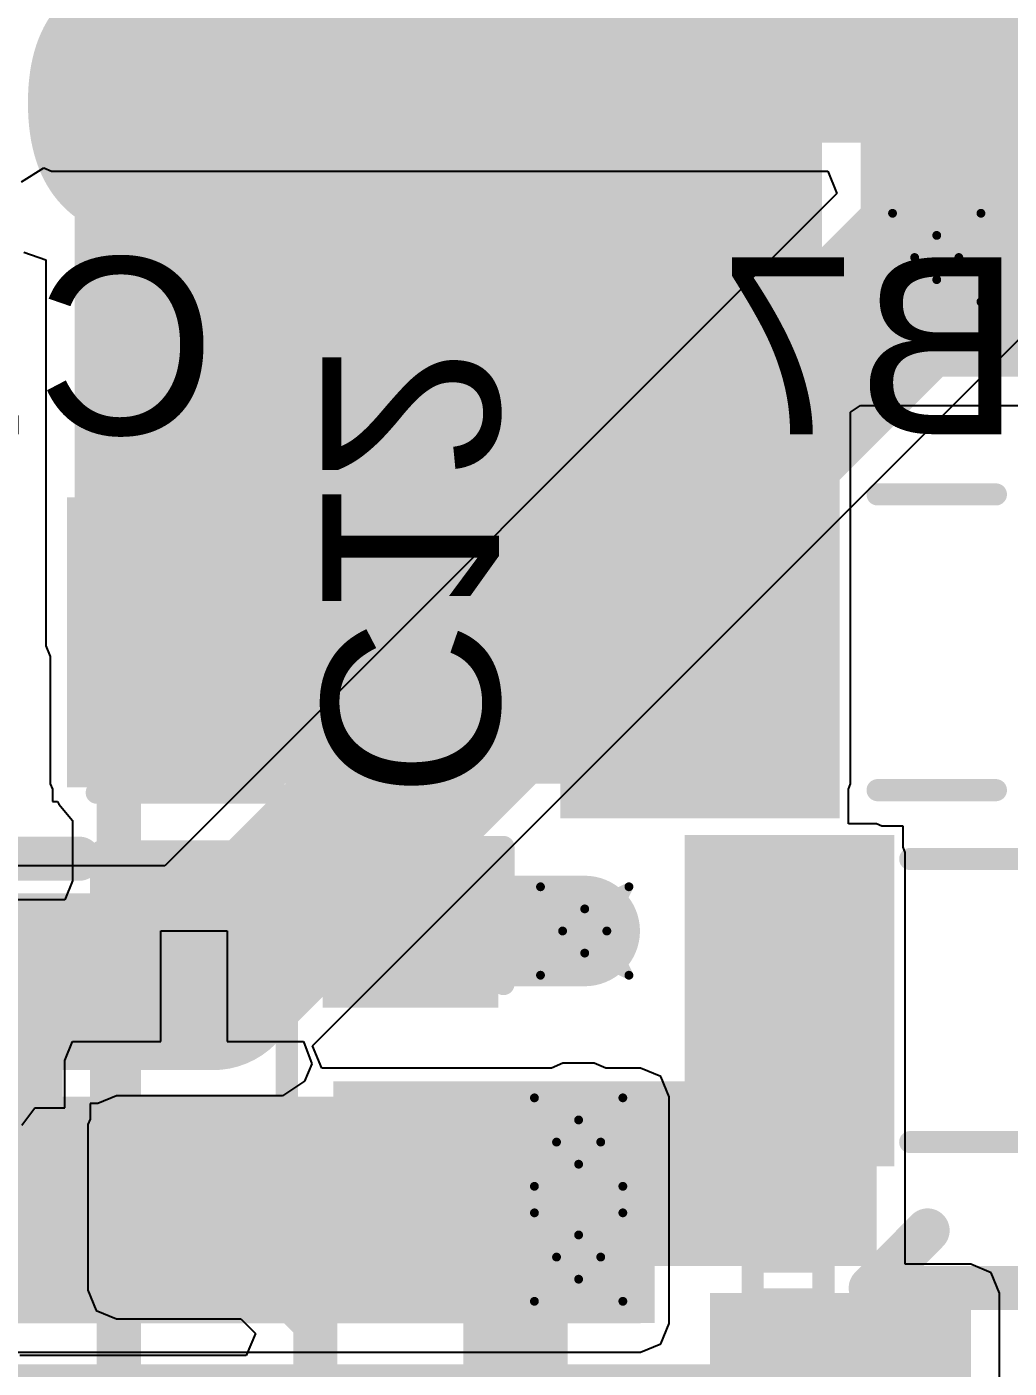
# Model space of a CAD drawing. Header units: inches. Extents: x -0.9 to 13.3, y -2.2 to 2.7.
# Drawn here: x 1.0725 to 1.2947, y -1.8302 to -1.5269 of the extents above; entities that cross this region are included whole.
import ezdxf

# ---------------------------------------------------------------- set-up
doc = ezdxf.new("R2010")
doc.units = ezdxf.units.IN
doc.header["$MEASUREMENT"] = 0
for name, color, linetype in [('Board Outline', 216, 'Continuous'), ('Bottom Layer', 5, 'Continuous'), ('Bottom Overlay', 54, 'Continuous'), ('Bottom Paste', 16, 'Continuous'), ('Bottom Solder', 6, 'Continuous'), ('Dimension', 6, 'Continuous'), ('Drill Drawing', 1, 'Continuous'), ('Multi-Layer', 9, 'Continuous'), ('Pad Holes', 156, 'Continuous'), ('Top Layer', 1, 'Continuous'), ('Top Overlay', 2, 'Continuous'), ('Top Solder', 216, 'Continuous'), ('Via Holes', 16, 'Continuous')]:
    doc.layers.add(name, color=color, linetype=linetype)
doc.styles.add('Arial', font='', dxfattribs={"height": 0.2})
doc.styles.add('Arial_Bold', font='', dxfattribs={"height": 0.2})
doc.styles.get('Arial').set_extended_font_data('Arial')
doc.styles.get('Arial_Bold').set_extended_font_data('Arial', bold=True)

# ---------------------------------------------------------------- blocks, each defined once
blk = doc.blocks.new('C___0805_B_27')
at = {"layer": 'Bottom Layer'}
for points in [[(-0.06, 0.03), (-0.02, 0.03), (-0.02, -0.03), (-0.06, -0.03)], [(0.02, 0.03), (0.06, 0.03), (0.06, -0.03), (0.02, -0.03)]]:
    blk.add_hatch(color=5, dxfattribs=at).paths.add_polyline_path(points)
at = {"layer": 'Bottom Paste'}
for points in [[(-0.06, 0.03), (-0.02, 0.03), (-0.02, -0.03), (-0.06, -0.03)], [(0.02, 0.03), (0.06, 0.03), (0.06, -0.03), (0.02, -0.03)]]:
    blk.add_hatch(color=16, dxfattribs=at).paths.add_polyline_path(points)
at = {"layer": 'Bottom Solder'}
for points in [[(-0.0627559, 0.0327559), (-0.0172441, 0.0327559), (-0.0172441, -0.0327559), (-0.0627559, -0.0327559)], [(0.0172441, 0.0327559), (0.0627559, 0.0327559), (0.0627559, -0.0327559), (0.0172441, -0.0327559)]]:
    blk.add_hatch(color=6, dxfattribs=at).paths.add_polyline_path(points)
at = {"layer": 'Bottom Overlay', "const_width": 0.005}
for points in [[(-0.064, 0.034), (-0.024, 0.034)], [(-0.064, -0.034), (-0.064, 0.034)], [(0.024, 0.034), (0.064, 0.034)], [(0.064, -0.034), (0.064, 0.034)], [(-0.064, -0.034), (-0.024, -0.034)], [(0.024, -0.034), (0.064, -0.034)]]:
    blk.add_lwpolyline(points, dxfattribs=at)
at = {"layer": 'Bottom Overlay', "const_width": 0.0025}
for points in [[(-0.06525, 0.034, 1), (-0.06275, 0.034, 1)], [(-0.06525, 0.034, 1), (-0.06275, 0.034, 1)], [(-0.02525, 0.034, 1), (-0.02275, 0.034, 1)], [(0.02275, 0.034, 1), (0.02525, 0.034, 1)], [(0.06275, 0.034, 1), (0.06525, 0.034, 1)], [(0.06275, 0.034, 1), (0.06525, 0.034, 1)], [(-0.06525, -0.034, 1), (-0.06275, -0.034, 1)], [(-0.06525, -0.034, 1), (-0.06275, -0.034, 1)], [(-0.02525, -0.034, 1), (-0.02275, -0.034, 1)], [(0.02275, -0.034, 1), (0.02525, -0.034, 1)], [(0.06275, -0.034, 1), (0.06525, -0.034, 1)], [(0.06275, -0.034, 1), (0.06525, -0.034, 1)]]:
    blk.add_lwpolyline(points, format="xyb", close=True, dxfattribs=at)
blk = doc.blocks.new('C___0603_B_28')
at = {"layer": 'Bottom Layer'}
for points in [[(-0.045, -0.0175), (-0.045, 0.0175), (-0.015, 0.0175), (-0.015, -0.0175)], [(0.015, -0.0175), (0.015, 0.0175), (0.045, 0.0175), (0.045, -0.0175)]]:
    blk.add_hatch(color=5, dxfattribs=at).paths.add_polyline_path(points)
at = {"layer": 'Bottom Paste'}
for points in [[(-0.045, -0.0175), (-0.045, 0.0175), (-0.015, 0.0175), (-0.015, -0.0175)], [(0.015, -0.0175), (0.015, 0.0175), (0.045, 0.0175), (0.045, -0.0175)]]:
    blk.add_hatch(color=16, dxfattribs=at).paths.add_polyline_path(points)
at = {"layer": 'Bottom Solder'}
for points in [[(-0.0473622, -0.0198622), (-0.0473622, 0.0198622), (-0.0126378, 0.0198622), (-0.0126378, -0.0198622)], [(0.0126378, -0.0198622), (0.0126378, 0.0198622), (0.0473622, 0.0198622), (0.0473622, -0.0198622)]]:
    blk.add_hatch(color=6, dxfattribs=at).paths.add_polyline_path(points)
at = {"layer": 'Bottom Overlay', "const_width": 0.005}
for points in [[(-0.0180001, 0.021), (-0.049, 0.0209999)], [(-0.049, 0.0209999), (-0.0489999, -0.021)], [(0.0489999, 0.021), (0.018, 0.0209999)], [(0.0489999, 0.021), (0.049, -0.0209999)], [(-0.018, -0.0209999), (-0.0489999, -0.021)], [(0.049, -0.0209999), (0.0180001, -0.021)]]:
    blk.add_lwpolyline(points, dxfattribs=at)
at = {"layer": 'Bottom Overlay', "const_width": 0.0025}
for points in [[(-0.05025, 0.0209999, 1), (-0.04775, 0.0209999, 1)], [(-0.05025, 0.0209999, 1), (-0.04775, 0.0209999, 1)], [(-0.0192501, 0.021, 1), (-0.0167501, 0.021, 1)], [(0.01675, 0.0209999, 1), (0.01925, 0.0209999, 1)], [(0.0477499, 0.021, 1), (0.0502499, 0.021, 1)], [(0.0477499, 0.021, 1), (0.0502499, 0.021, 1)], [(-0.0502499, -0.021, 1), (-0.0477499, -0.021, 1)], [(-0.0502499, -0.021, 1), (-0.0477499, -0.021, 1)], [(-0.01925, -0.0209999, 1), (-0.01675, -0.0209999, 1)], [(0.0167501, -0.021, 1), (0.0192501, -0.021, 1)], [(0.04775, -0.0209999, 1), (0.05025, -0.0209999, 1)], [(0.04775, -0.0209999, 1), (0.05025, -0.0209999, 1)]]:
    blk.add_lwpolyline(points, format="xyb", close=True, dxfattribs=at)
blk = doc.blocks.new('R___0603_B_62')
at = {"layer": 'Bottom Layer'}
for points in [[(-0.0449998, -0.0175), (-0.0449998, 0.0175), (-0.0149998, 0.0175), (-0.0149998, -0.0175)], [(0.0149998, -0.0175), (0.0149998, 0.0175), (0.0449998, 0.0175), (0.0449998, -0.0175)]]:
    blk.add_hatch(color=5, dxfattribs=at).paths.add_polyline_path(points)
at = {"layer": 'Bottom Paste'}
for points in [[(-0.0449998, -0.0175), (-0.0449998, 0.0175), (-0.0149998, 0.0175), (-0.0149998, -0.0175)], [(0.0149998, -0.0175), (0.0149998, 0.0175), (0.0449998, 0.0175), (0.0449998, -0.0175)]]:
    blk.add_hatch(color=16, dxfattribs=at).paths.add_polyline_path(points)
at = {"layer": 'Bottom Solder'}
for points in [[(-0.0489998, -0.0215), (-0.0489998, 0.0215), (-0.0109998, 0.0215), (-0.0109998, -0.0215)], [(0.0109998, -0.0215), (0.0109998, 0.0215), (0.0489998, 0.0215), (0.0489998, -0.0215)]]:
    blk.add_hatch(color=6, dxfattribs=at).paths.add_polyline_path(points)
at = {"layer": 'Bottom Overlay', "const_width": 0.005}
for points in [[(-0.0480001, -0.0209999), (-0.0479999, 0.021)], [(-0.0479999, 0.021), (0.0480001, 0.0209999)], [(0.0479999, -0.021), (0.0480001, 0.0209999)], [(-0.0480001, -0.0209999), (0.0479999, -0.021)]]:
    blk.add_lwpolyline(points, dxfattribs=at)
at = {"layer": 'Bottom Overlay', "const_width": 0.0025}
for points in [[(-0.0492499, 0.021, 1), (-0.0467499, 0.021, 1)], [(-0.0492499, 0.021, 1), (-0.0467499, 0.021, 1)], [(0.0467501, 0.0209999, 1), (0.0492501, 0.0209999, 1)], [(0.0467501, 0.0209999, 1), (0.0492501, 0.0209999, 1)], [(-0.0492501, -0.0209999, 1), (-0.0467501, -0.0209999, 1)], [(-0.0492501, -0.0209999, 1), (-0.0467501, -0.0209999, 1)], [(0.0467499, -0.021, 1), (0.0492499, -0.021, 1)], [(0.0467499, -0.021, 1), (0.0492499, -0.021, 1)]]:
    blk.add_lwpolyline(points, format="xyb", close=True, dxfattribs=at)
blk = doc.blocks.new('R___0603_B_73')
at = {"layer": 'Bottom Layer'}
for points in [[(-0.0449999, -0.0175001), (-0.0449999, 0.0174999), (-0.0149999, 0.0174999), (-0.0149999, -0.0175001)], [(0.0149999, -0.0174999), (0.0149999, 0.0175001), (0.0449999, 0.0175001), (0.0449999, -0.0174999)]]:
    blk.add_hatch(color=5, dxfattribs=at).paths.add_polyline_path(points)
at = {"layer": 'Bottom Paste'}
for points in [[(-0.0449999, -0.0175001), (-0.0449999, 0.0174999), (-0.0149999, 0.0174999), (-0.0149999, -0.0175001)], [(0.0149999, -0.0174999), (0.0149999, 0.0175001), (0.0449999, 0.0175001), (0.0449999, -0.0174999)]]:
    blk.add_hatch(color=16, dxfattribs=at).paths.add_polyline_path(points)
at = {"layer": 'Bottom Solder'}
for points in [[(-0.0489999, -0.0215001), (-0.0489999, 0.0214999), (-0.0109999, 0.0214999), (-0.0109999, -0.0215001)], [(0.0109999, -0.0214999), (0.0109999, 0.0215001), (0.0489999, 0.0215001), (0.0489999, -0.0214999)]]:
    blk.add_hatch(color=6, dxfattribs=at).paths.add_polyline_path(points)
at = {"layer": 'Bottom Overlay', "const_width": 0.005}
for points in [[(-0.0480001, -0.0209998), (-0.0479998, 0.0209999)], [(0.0480001, 0.0209998), (-0.0479998, 0.0209999)], [(0.0479998, -0.0209999), (0.0480001, 0.0209998)], [(0.0479998, -0.0209999), (-0.0480001, -0.0209998)]]:
    blk.add_lwpolyline(points, dxfattribs=at)
at = {"layer": 'Bottom Overlay', "const_width": 0.0025}
for points in [[(-0.0492498, 0.0209999, 1), (-0.0467498, 0.0209999, 1)], [(-0.0492498, 0.0209999, 1), (-0.0467498, 0.0209999, 1)], [(0.0467501, 0.0209998, 1), (0.0492501, 0.0209998, 1)], [(0.0467501, 0.0209998, 1), (0.0492501, 0.0209998, 1)], [(-0.0492501, -0.0209998, 1), (-0.0467501, -0.0209998, 1)], [(-0.0492501, -0.0209998, 1), (-0.0467501, -0.0209998, 1)], [(0.0467498, -0.0209999, 1), (0.0492498, -0.0209999, 1)], [(0.0467498, -0.0209999, 1), (0.0492498, -0.0209999, 1)]]:
    blk.add_lwpolyline(points, format="xyb", close=True, dxfattribs=at)
blk = doc.blocks.new('DSN0603_2_B_75')
at = {"layer": 'Bottom Layer'}
for points in [[(-0.0118109, 0.0047244), (-0.0039369, 0.0047244), (-0.0039369, -0.0047244), (-0.0118109, -0.0047244)], [(0.0039369, 0.0047244), (0.0118109, 0.0047244), (0.0118109, -0.0047244), (0.0039369, -0.0047244)]]:
    blk.add_hatch(color=5, dxfattribs=at).paths.add_polyline_path(points)
at = {"layer": 'Bottom Paste'}
for points in [[(-0.0118109, 0.0047244), (-0.0039369, 0.0047244), (-0.0039369, -0.0047244), (-0.0118109, -0.0047244)], [(0.0039369, 0.0047244), (0.0118109, 0.0047244), (0.0118109, -0.0047244), (0.0039369, -0.0047244)]]:
    blk.add_hatch(color=16, dxfattribs=at).paths.add_polyline_path(points)
at = {"layer": 'Bottom Solder'}
for points in [[(-0.0139763, 0.0068898), (-0.0017715, 0.0068898), (-0.0017715, -0.0068898), (-0.0139763, -0.0068898)], [(0.0017715, 0.0068898), (0.0139763, 0.0068898), (0.0139763, -0.0068898), (0.0017715, -0.0068898)]]:
    blk.add_hatch(color=6, dxfattribs=at).paths.add_polyline_path(points)
at = {"layer": 'Bottom Overlay', "const_width": 0.005}
for points in [[(0.0149999, 0.008), (-0.0149999, 0.008)], [(-0.0149999, -0.008), (-0.0149999, 0.008)], [(0.0149999, -0.008), (0.0149999, 0.008)], [(0.0149999, -0.008), (-0.0149999, -0.008)]]:
    blk.add_lwpolyline(points, dxfattribs=at)
at = {"layer": 'Bottom Overlay', "const_width": 0.0025}
for points in [[(-0.0162499, 0.008, 1), (-0.0137499, 0.008, 1)], [(-0.0162499, 0.008, 1), (-0.0137499, 0.008, 1)], [(0.0137499, 0.008, 1), (0.0162499, 0.008, 1)], [(0.0137499, 0.008, 1), (0.0162499, 0.008, 1)], [(-0.0162499, -0.008, 1), (-0.0137499, -0.008, 1)], [(-0.0162499, -0.008, 1), (-0.0137499, -0.008, 1)], [(0.0137499, -0.008, 1), (0.0162499, -0.008, 1)], [(0.0137499, -0.008, 1), (0.0162499, -0.008, 1)]]:
    blk.add_lwpolyline(points, format="xyb", close=True, dxfattribs=at)
blk = doc.blocks.new('TYPE_C_31_M_12__B_102')
at = {"layer": 'Bottom Layer'}
h = blk.add_hatch(color=5, dxfattribs=at)
edge = h.paths.add_edge_path()
edge.add_arc((-0.044291, 0.17125955), 0.0177165, 180, 360)
edge.add_line((-0.0265745, 0.17125955), (-0.0265745, 0.20275565))
edge.add_arc((-0.044291, 0.20275565), 0.0177165, 0, 180)
edge.add_line((-0.0620075, 0.20275565), (-0.0620075, 0.17125955))
h = blk.add_hatch(color=5, dxfattribs=at)
edge = h.paths.add_edge_path()
edge.add_arc((0.29626, 0.17125985), 0.0177165, 180, 360)
edge.add_line((0.3139765, 0.17125985), (0.3139765, 0.20275595))
edge.add_arc((0.29626, 0.20275595), 0.0177165, 0, 180)
edge.add_line((0.2785435, 0.20275595), (0.2785435, 0.17125985))
h = blk.add_hatch(color=5, dxfattribs=at)
edge = h.paths.add_edge_path()
edge.add_arc((-0.0442913, 0.0440945), 0.0177165, 0, 180)
edge.add_line((-0.0620078, 0.0440945), (-0.0620078, 0.0007873))
edge.add_arc((-0.0442913, 0.0007873), 0.0177165, 180, 360)
edge.add_line((-0.0265748, 0.0007873), (-0.0265748, 0.0440945))
h = blk.add_hatch(color=5, dxfattribs=at)
edge = h.paths.add_edge_path()
edge.add_arc((0.29626, 0.0007871), 0.0177165, 180, 360)
edge.add_line((0.3139765, 0.0007871), (0.3139765, 0.0440943))
edge.add_arc((0.29626, 0.0440943), 0.0177165, 0, 180)
edge.add_line((0.2785435, 0.0440943), (0.2785435, 0.0007871))
for points in [[(-0.011811, 0.02362205), (0.011811, 0.02362205), (0.011811, -0.02362205), (-0.011811, -0.02362205)], [(0.0196845, 0.02362245), (0.0433065, 0.02362245), (0.0433065, -0.02362165), (0.0196845, -0.02362165)], [(0.0511814, 0.02362195), (0.0629924, 0.02362195), (0.0629924, -0.02362215), (0.0511814, -0.02362215)], [(0.0708662, 0.02362235), (0.0826772, 0.02362235), (0.0826772, -0.02362175), (0.0708662, -0.02362175)], [(0.090551, 0.02362205), (0.102362, 0.02362205), (0.102362, -0.02362205), (0.090551, -0.02362205)], [(0.1102359, 0.02362195), (0.1220469, 0.02362195), (0.1220469, -0.02362215), (0.1102359, -0.02362215)], [(0.1417321, -0.02362205), (0.1299211, -0.02362205), (0.1299211, 0.02362205), (0.1417321, 0.02362205)], [(0.1614174, -0.02362215), (0.1496064, -0.02362215), (0.1496064, 0.02362195), (0.1614174, 0.02362195)], [(0.1811026, -0.02362195), (0.1692916, -0.02362195), (0.1692916, 0.02362215), (0.1811026, 0.02362215)], [(0.2007877, -0.02362195), (0.1889767, -0.02362195), (0.1889767, 0.02362215), (0.2007877, 0.02362215)], [(0.2322836, -0.02362235), (0.2086616, -0.02362235), (0.2086616, 0.02362175), (0.2322836, 0.02362175)], [(0.2401573, 0.02362215), (0.2637793, 0.02362215), (0.2637793, -0.02362195), (0.2401573, -0.02362195)]]:
    blk.add_hatch(color=5, dxfattribs=at).paths.add_polyline_path(points)
at = {"layer": 'Bottom Paste'}
for points in [[(-0.011811, 0.02362205), (0.011811, 0.02362205), (0.011811, -0.02362205), (-0.011811, -0.02362205)], [(0.0196845, 0.02362245), (0.0433065, 0.02362245), (0.0433065, -0.02362165), (0.0196845, -0.02362165)], [(0.0511814, 0.02362195), (0.0629924, 0.02362195), (0.0629924, -0.02362215), (0.0511814, -0.02362215)], [(0.0708662, 0.02362235), (0.0826772, 0.02362235), (0.0826772, -0.02362175), (0.0708662, -0.02362175)], [(0.090551, 0.02362205), (0.102362, 0.02362205), (0.102362, -0.02362205), (0.090551, -0.02362205)], [(0.1102359, 0.02362195), (0.1220469, 0.02362195), (0.1220469, -0.02362215), (0.1102359, -0.02362215)], [(0.1417321, -0.02362205), (0.1299211, -0.02362205), (0.1299211, 0.02362205), (0.1417321, 0.02362205)], [(0.1614174, -0.02362215), (0.1496064, -0.02362215), (0.1496064, 0.02362195), (0.1614174, 0.02362195)], [(0.1811026, -0.02362195), (0.1692916, -0.02362195), (0.1692916, 0.02362215), (0.1811026, 0.02362215)], [(0.2007877, -0.02362195), (0.1889767, -0.02362195), (0.1889767, 0.02362215), (0.2007877, 0.02362215)], [(0.2322836, -0.02362235), (0.2086616, -0.02362235), (0.2086616, 0.02362175), (0.2322836, 0.02362175)], [(0.2401573, 0.02362215), (0.2637793, 0.02362215), (0.2637793, -0.02362195), (0.2401573, -0.02362195)]]:
    blk.add_hatch(color=16, dxfattribs=at).paths.add_polyline_path(points)
at = {"layer": 'Bottom Solder'}
h = blk.add_hatch(color=6, dxfattribs=at)
edge = h.paths.add_edge_path()
edge.add_arc((-0.044291, 0.17125955), 0.0217165, 180, 360)
edge.add_line((-0.0225745, 0.17125955), (-0.0225745, 0.20275565))
edge.add_arc((-0.044291, 0.20275565), 0.0217165, 0, 180)
edge.add_line((-0.0660075, 0.20275565), (-0.0660075, 0.17125955))
h = blk.add_hatch(color=6, dxfattribs=at)
edge = h.paths.add_edge_path()
edge.add_arc((0.29626, 0.17125985), 0.0217165, 180, 360)
edge.add_line((0.3179765, 0.17125985), (0.3179765, 0.20275595))
edge.add_arc((0.29626, 0.20275595), 0.0217165, 0, 180)
edge.add_line((0.2745435000000001, 0.20275595), (0.2745435000000001, 0.17125985))
h = blk.add_hatch(color=6, dxfattribs=at)
edge = h.paths.add_edge_path()
edge.add_arc((-0.0442913, 0.0440945), 0.0217165, 0, 180)
edge.add_line((-0.0660078, 0.0440945), (-0.0660078, 0.0007873))
edge.add_arc((-0.0442913, 0.0007873), 0.0217165, 180, 360)
edge.add_line((-0.0225748, 0.0007873), (-0.0225748, 0.0440945))
h = blk.add_hatch(color=6, dxfattribs=at)
edge = h.paths.add_edge_path()
edge.add_arc((0.29626, 0.0007871), 0.0217165, 180, 360)
edge.add_line((0.3179765, 0.0007871), (0.3179765, 0.0440943))
edge.add_arc((0.29626, 0.0440943), 0.0217165, 0, 180)
edge.add_line((0.2745435000000001, 0.0440943), (0.2745435000000001, 0.0007871))
h = blk.add_hatch(color=6, dxfattribs=at)
edge = h.paths.add_edge_path()
edge.add_arc((0.0122047, 0.0421258), 0.004, 0, 360)
h = blk.add_hatch(color=6, dxfattribs=at)
edge = h.paths.add_edge_path()
edge.add_arc((0.2397634, 0.0421262), 0.004, 0, 360)
for points in [[(-0.015811, 0.02762205), (0.015811, 0.02762205), (0.015811, -0.02762205), (-0.015811, -0.02762205)], [(0.0156845, 0.02762245), (0.0473065, 0.02762245), (0.0473065, -0.02762165), (0.0156845, -0.02762165)], [(0.0471814, 0.02762195), (0.0669924, 0.02762195), (0.0669924, -0.02762215), (0.0471814, -0.02762215)], [(0.0668662, 0.02762235), (0.0866772, 0.02762235), (0.0866772, -0.02762175), (0.0668662, -0.02762175)], [(0.086551, 0.02762205), (0.106362, 0.02762205), (0.106362, -0.02762205), (0.086551, -0.02762205)], [(0.1062359, 0.02762195), (0.1260469, 0.02762195), (0.1260469, -0.02762215), (0.1062359, -0.02762215)], [(0.1457321, -0.02762205), (0.1259211, -0.02762205), (0.1259211, 0.02762205), (0.1457321, 0.02762205)], [(0.1654174, -0.02762215), (0.1456064, -0.02762215), (0.1456064, 0.02762195), (0.1654174, 0.02762195)], [(0.1851026, -0.02762195), (0.1652916, -0.02762195), (0.1652916, 0.02762215), (0.1851026, 0.02762215)], [(0.2047877, -0.02762195), (0.1849767, -0.02762195), (0.1849767, 0.02762215), (0.2047877, 0.02762215)], [(0.2362836, -0.02762235), (0.2046616, -0.02762235), (0.2046616, 0.02762175), (0.2362836, 0.02762175)], [(0.2361573, 0.02762215), (0.2677793, 0.02762215), (0.2677793, -0.02762195), (0.2361573, -0.02762195)]]:
    blk.add_hatch(color=6, dxfattribs=at).paths.add_polyline_path(points)
at = {"layer": 'Multi-Layer'}
h = blk.add_hatch(color=9, dxfattribs=at)
edge = h.paths.add_edge_path()
edge.add_arc((-0.044291, 0.17125955), 0.0177165, 180, 360)
edge.add_line((-0.0265745, 0.17125955), (-0.0265745, 0.20275565))
edge.add_arc((-0.044291, 0.20275565), 0.0177165, 0, 180)
edge.add_line((-0.0620075, 0.20275565), (-0.0620075, 0.17125955))
h = blk.add_hatch(color=9, dxfattribs=at)
edge = h.paths.add_edge_path()
edge.add_arc((0.29626, 0.17125985), 0.0177165, 180, 360)
edge.add_line((0.3139765, 0.17125985), (0.3139765, 0.20275595))
edge.add_arc((0.29626, 0.20275595), 0.0177165, 0, 180)
edge.add_line((0.2785435, 0.20275595), (0.2785435, 0.17125985))
h = blk.add_hatch(color=9, dxfattribs=at)
edge = h.paths.add_edge_path()
edge.add_arc((-0.0442913, 0.0440945), 0.0177165, 0, 180)
edge.add_line((-0.0620078, 0.0440945), (-0.0620078, 0.0007873))
edge.add_arc((-0.0442913, 0.0007873), 0.0177165, 180, 360)
edge.add_line((-0.0265748, 0.0007873), (-0.0265748, 0.0440945))
h = blk.add_hatch(color=9, dxfattribs=at)
edge = h.paths.add_edge_path()
edge.add_arc((0.29626, 0.0007871), 0.0177165, 180, 360)
edge.add_line((0.3139765, 0.0007871), (0.3139765, 0.0440943))
edge.add_arc((0.29626, 0.0440943), 0.0177165, 0, 180)
edge.add_line((0.2785435, 0.0440943), (0.2785435, 0.0007871))
at = {"layer": 'Pad Holes'}
h = blk.add_hatch(color=7, dxfattribs=at)
edge = h.paths.add_edge_path()
edge.add_arc((-0.044291, 0.20275565), 0.011811, 0, 180)
edge.add_line((-0.056102, 0.20275565), (-0.056102, 0.17125955))
edge.add_arc((-0.044291, 0.17125955), 0.011811, 180, 360)
edge.add_line((-0.03248, 0.17125955), (-0.03248, 0.20275565))
h = blk.add_hatch(color=7, dxfattribs=at)
edge = h.paths.add_edge_path()
edge.add_arc((0.29626, 0.20275595), 0.011811, 0, 180)
edge.add_line((0.284449, 0.20275595), (0.284449, 0.17125985))
edge.add_arc((0.29626, 0.17125985), 0.011811, 180, 360)
edge.add_line((0.308071, 0.17125985), (0.308071, 0.20275595))
h = blk.add_hatch(color=7, dxfattribs=at)
edge = h.paths.add_edge_path()
edge.add_arc((-0.0442913, 0.04409445), 0.011811, 0, 180)
edge.add_line((-0.0561023, 0.04409445), (-0.0561023, 0.00078735))
edge.add_arc((-0.0442913, 0.00078735), 0.011811, 180, 360)
edge.add_line((-0.0324803, 0.00078735), (-0.0324803, 0.04409445))
h = blk.add_hatch(color=7, dxfattribs=at)
edge = h.paths.add_edge_path()
edge.add_arc((0.29626, 0.04409425), 0.011811, 0, 180)
edge.add_line((0.284449, 0.04409425), (0.284449, 0.00078715))
edge.add_arc((0.29626, 0.00078715), 0.011811, 180, 360)
edge.add_line((0.308071, 0.00078715), (0.308071, 0.04409425))
h = blk.add_hatch(color=7, dxfattribs=at)
edge = h.paths.add_edge_path()
edge.add_arc((0.0122047, 0.0421258), 0.0122047, 0, 360)
h = blk.add_hatch(color=7, dxfattribs=at)
edge = h.paths.add_edge_path()
edge.add_arc((0.2397634, 0.0421262), 0.0122047, 0, 360)
at = {"layer": 'Top Layer'}
h = blk.add_hatch(color=1, dxfattribs=at)
edge = h.paths.add_edge_path()
edge.add_arc((-0.044291, 0.17125955), 0.0177165, 180, 360)
edge.add_line((-0.0265745, 0.17125955), (-0.0265745, 0.20275565))
edge.add_arc((-0.044291, 0.20275565), 0.0177165, 0, 180)
edge.add_line((-0.0620075, 0.20275565), (-0.0620075, 0.17125955))
h = blk.add_hatch(color=1, dxfattribs=at)
edge = h.paths.add_edge_path()
edge.add_arc((0.29626, 0.17125985), 0.0177165, 180, 360)
edge.add_line((0.3139765, 0.17125985), (0.3139765, 0.20275595))
edge.add_arc((0.29626, 0.20275595), 0.0177165, 0, 180)
edge.add_line((0.2785435, 0.20275595), (0.2785435, 0.17125985))
h = blk.add_hatch(color=1, dxfattribs=at)
edge = h.paths.add_edge_path()
edge.add_arc((-0.0442913, 0.0440945), 0.0177165, 0, 180)
edge.add_line((-0.0620078, 0.0440945), (-0.0620078, 0.0007873))
edge.add_arc((-0.0442913, 0.0007873), 0.0177165, 180, 360)
edge.add_line((-0.0265748, 0.0007873), (-0.0265748, 0.0440945))
h = blk.add_hatch(color=1, dxfattribs=at)
edge = h.paths.add_edge_path()
edge.add_arc((0.29626, 0.0007871), 0.0177165, 180, 360)
edge.add_line((0.3139765, 0.0007871), (0.3139765, 0.0440943))
edge.add_arc((0.29626, 0.0440943), 0.0177165, 0, 180)
edge.add_line((0.2785435, 0.0440943), (0.2785435, 0.0007871))
at = {"layer": 'Top Solder'}
h = blk.add_hatch(color=216, dxfattribs=at)
edge = h.paths.add_edge_path()
edge.add_arc((-0.044291, 0.17125955), 0.0217165, 180, 360)
edge.add_line((-0.0225745, 0.17125955), (-0.0225745, 0.20275565))
edge.add_arc((-0.044291, 0.20275565), 0.0217165, 0, 180)
edge.add_line((-0.0660075, 0.20275565), (-0.0660075, 0.17125955))
h = blk.add_hatch(color=216, dxfattribs=at)
edge = h.paths.add_edge_path()
edge.add_arc((0.29626, 0.17125985), 0.0217165, 180, 360)
edge.add_line((0.3179765, 0.17125985), (0.3179765, 0.20275595))
edge.add_arc((0.29626, 0.20275595), 0.0217165, 0, 180)
edge.add_line((0.2745435000000001, 0.20275595), (0.2745435000000001, 0.17125985))
h = blk.add_hatch(color=216, dxfattribs=at)
edge = h.paths.add_edge_path()
edge.add_arc((-0.0442913, 0.0440945), 0.0217165, 0, 180)
edge.add_line((-0.0660078, 0.0440945), (-0.0660078, 0.0007873))
edge.add_arc((-0.0442913, 0.0007873), 0.0217165, 180, 360)
edge.add_line((-0.0225748, 0.0007873), (-0.0225748, 0.0440945))
h = blk.add_hatch(color=216, dxfattribs=at)
edge = h.paths.add_edge_path()
edge.add_arc((0.29626, 0.0007871), 0.0217165, 180, 360)
edge.add_line((0.3179765, 0.0007871), (0.3179765, 0.0440943))
edge.add_arc((0.29626, 0.0440943), 0.0217165, 0, 180)
edge.add_line((0.2745435000000001, 0.0440943), (0.2745435000000001, 0.0007871))
h = blk.add_hatch(color=216, dxfattribs=at)
edge = h.paths.add_edge_path()
edge.add_arc((0.0122047, 0.0421258), 0.004, 0, 360)
h = blk.add_hatch(color=216, dxfattribs=at)
edge = h.paths.add_edge_path()
edge.add_arc((0.2397634, 0.0421262), 0.004, 0, 360)
at = {"layer": 'Bottom Overlay'}
for points, const_width in [([(0.3029684, 0.2340156), (-0.0510002, 0.2340157)], 0.005), ([(0.1210005, 0.2190002), (0.1089997, 0.2069997)], 0.01), ([(0.133, 0.2070001), (0.1210005, 0.2190002)], 0.01), ([(0.133, 0.2070001), (0.1089997, 0.2069997)], 0.01), ([(0.121, 0.1970005), (0.1209997, 0.2070002)], 0.01), ([(-0.0489999, 0.1400002), (-0.049, 0.0760001)], 0.005), ([(0.3009687, 0.0759995), (0.3009681, 0.1399999)], 0.005)]:
    blk.add_lwpolyline(points, dxfattribs=dict(at, const_width=const_width))
for points, const_width in [([(-0.0522502, 0.2340157, 1), (-0.0497502, 0.2340157, 1)], 0.0025), ([(0.3017184, 0.2340156, 1), (0.3042184, 0.2340156, 1)], 0.0025), ([(0.1185005, 0.2190002, 1), (0.1235005, 0.2190002, 1)], 0.005), ([(0.1185005, 0.2190002, 1), (0.1235005, 0.2190002, 1)], 0.005), ([(0.1064997, 0.2069997, 1), (0.1114997, 0.2069997, 1)], 0.005), ([(0.1064997, 0.2069997, 1), (0.1114997, 0.2069997, 1)], 0.005), ([(0.1184997, 0.2070002, 1), (0.1234997, 0.2070002, 1)], 0.005), ([(0.1305, 0.2070001, 1), (0.1355, 0.2070001, 1)], 0.005), ([(0.1305, 0.2070001, 1), (0.1355, 0.2070001, 1)], 0.005), ([(0.1185, 0.1970005, 1), (0.1235, 0.1970005, 1)], 0.005), ([(-0.0502499, 0.1400002, 1), (-0.0477499, 0.1400002, 1)], 0.0025), ([(0.2997181, 0.1399999, 1), (0.3022181, 0.1399999, 1)], 0.0025), ([(-0.05025, 0.0760001, 1), (-0.04775, 0.0760001, 1)], 0.0025), ([(0.2997187, 0.0759995, 1), (0.3022187, 0.0759995, 1)], 0.0025)]:
    blk.add_lwpolyline(points, format="xyb", close=True, dxfattribs=dict(at, const_width=const_width))
at = {"layer": 'Bottom Overlay', "style": 'Arial', "text_generation_flag": 2}
blk.add_text('Board Edge', height=0.028, rotation=180, dxfattribs=at).set_placement((-0.009, 0.1826695))
blk = doc.blocks.new('IND_1206_B_104')
at = {"layer": 'Bottom Layer'}
for points in [[(-0.08110235, 0.03582685), (-0.02598425, 0.03582685), (-0.02598425, -0.03582665), (-0.08110235, -0.03582665)], [(0.02598425, 0.03582665), (0.08110235, 0.03582665), (0.08110235, -0.03582685), (0.02598425, -0.03582685)]]:
    blk.add_hatch(color=5, dxfattribs=at).paths.add_polyline_path(points)
at = {"layer": 'Bottom Paste'}
for points in [[(-0.08110235, 0.03582685), (-0.02598425, 0.03582685), (-0.02598425, -0.03582665), (-0.08110235, -0.03582665)], [(0.02598425, 0.03582665), (0.08110235, 0.03582665), (0.08110235, -0.03582685), (0.02598425, -0.03582685)]]:
    blk.add_hatch(color=16, dxfattribs=at).paths.add_polyline_path(points)
at = {"layer": 'Bottom Solder'}
for points in [[(-0.08510235, 0.03982685), (-0.02198425, 0.03982685), (-0.02198425, -0.03982665), (-0.08510235, -0.03982665)], [(0.02198425, 0.03982665), (0.08510235, 0.03982665), (0.08510235, -0.03982685), (0.02198425, -0.03982685)]]:
    blk.add_hatch(color=6, dxfattribs=at).paths.add_polyline_path(points)
at = {"layer": 'Bottom Overlay', "const_width": 0.005}
for points in [[(0.0133857, 0.033433), (-0.0133857, 0.0334331)], [(0.0133857, -0.0334331), (-0.0133857, -0.033433)]]:
    blk.add_lwpolyline(points, dxfattribs=at)
at = {"layer": 'Bottom Overlay', "const_width": 0.0025}
for points in [[(-0.0146357, 0.0334331, 1), (-0.0121357, 0.0334331, 1)], [(0.0121357, 0.033433, 1), (0.0146357, 0.033433, 1)], [(-0.0146357, -0.033433, 1), (-0.0121357, -0.033433, 1)], [(0.0121357, -0.0334331, 1), (0.0146357, -0.0334331, 1)]]:
    blk.add_lwpolyline(points, format="xyb", close=True, dxfattribs=at)
blk = doc.blocks.new('F____0805_B_105')
at = {"layer": 'Bottom Layer'}
for points in [[(-0.02362195, -0.03346455), (-0.06299205, -0.03346455), (-0.06299205, 0.03346455), (-0.02362195, 0.03346455)], [(0.06299235, -0.03346445), (0.02362225, -0.03346445), (0.02362225, 0.03346465), (0.06299235, 0.03346465)]]:
    blk.add_hatch(color=5, dxfattribs=at).paths.add_polyline_path(points)
at = {"layer": 'Bottom Paste'}
for points in [[(-0.02362195, -0.03346455), (-0.06299205, -0.03346455), (-0.06299205, 0.03346455), (-0.02362195, 0.03346455)], [(0.06299235, -0.03346445), (0.02362225, -0.03346445), (0.02362225, 0.03346465), (0.06299235, 0.03346465)]]:
    blk.add_hatch(color=16, dxfattribs=at).paths.add_polyline_path(points)
at = {"layer": 'Bottom Solder'}
for points in [[(-0.01962195, -0.03746455), (-0.06699205, -0.03746455), (-0.06699205, 0.03746455), (-0.01962195, 0.03746455)], [(0.06699235, -0.03746445), (0.01962225, -0.03746445), (0.01962225, 0.03746465), (0.06699235, 0.03746465)]]:
    blk.add_hatch(color=6, dxfattribs=at).paths.add_polyline_path(points)
at = {"layer": 'Bottom Overlay', "const_width": 0.005}
for points in [[(-0.016, 0.032), (0.016, 0.032)], [(-0.016, -0.032), (0.016, -0.032)]]:
    blk.add_lwpolyline(points, dxfattribs=at)
at = {"layer": 'Bottom Overlay', "const_width": 0.0025}
for points in [[(-0.01725, 0.032, 1), (-0.01475, 0.032, 1)], [(0.01475, 0.032, 1), (0.01725, 0.032, 1)], [(-0.01725, -0.032, 1), (-0.01475, -0.032, 1)], [(0.01475, -0.032, 1), (0.01725, -0.032, 1)]]:
    blk.add_lwpolyline(points, format="xyb", close=True, dxfattribs=at)
at = {"layer": 'Bottom Overlay', "style": 'Arial', "text_generation_flag": 2}
blk.add_text('F1', height=0.04, dxfattribs=at).set_placement((0.1277216, -0.0249468))

msp = doc.modelspace()

# ---------------------------------------------------------------- hatches: boundary and pattern name
at = {"layer": 'Bottom Layer'}
for points in [[(1.0842784, -1.6980467), (1.2522942, -1.6980467), (1.2522942, -1.4024417), (1.0842784, -1.4024417)], [(1.2610512, -1.5530467), (1.724394, -1.5530467), (1.724394, -1.5107875), (1.2610512, -1.5107875)], [(1.2610512, -1.606), (1.39, -1.606), (1.39, -1.5107876), (1.2610512, -1.5107876)], [(1.0832784, -1.6668734), (1.2522942, -1.6668734), (1.2522942, -1.5170468), (1.0832784, -1.5170468)], [(1.0927783, -1.7440468), (1.1767783, -1.7440468), (1.1767783, -1.7130468), (1.0927783, -1.7130468)], [(1.2252863, -1.8057711), (1.2646565, -1.8057711), (1.2646565, -1.7135821), (1.2252863, -1.7135821)], [(1.1417784, -1.8070467), (1.2522996, -1.8070467), (1.2522996, -1.7653005), (1.1417784, -1.7653005)], [(1.1417784, -1.8070467), (1.2646564, -1.8070467), (1.2646564, -1.7740467), (1.1417784, -1.7740467)], [(1.1554884, -1.8199795), (1.214483, -1.8199795), (1.214483, -1.7724303), (1.1554884, -1.7724303)], [(1.0927785, -1.812513), (1.1302449, -1.812513), (1.1302449, -1.7750466), (1.0927785, -1.7750466)], [(1.1711766, -1.8805434), (1.1947986, -1.8805434), (1.1947986, -1.7750468), (1.1711766, -1.7750468)], [(1.2270174, -1.9187319), (1.286012, -1.9187319), (1.286012, -1.8131769), (1.2270174, -1.8131769)]]:
    msp.add_hatch(color=5, dxfattribs=at).paths.add_polyline_path(points)
h = msp.add_hatch(color=5, dxfattribs=at)
edge = h.paths.add_edge_path()
edge.add_arc((1.2782784, -1.5790467), 0.011811, 0, 360)
h = msp.add_hatch(color=5, dxfattribs=at)
edge = h.paths.add_edge_path()
edge.add_arc((1.1986573, -1.7313209), 0.011811, 0, 360)
h = msp.add_hatch(color=5, dxfattribs=at)
edge = h.paths.add_edge_path()
edge.add_arc((1.1972784, -1.7790467), 0.011811, 0, 360)
h = msp.add_hatch(color=5, dxfattribs=at)
edge = h.paths.add_edge_path()
edge.add_arc((1.1972784, -1.8050467), 0.011811, 0, 360)
at = {"layer": 'Top Layer'}
for points in [[(1.0780804, -1.5530467), (1.1212198, -1.5530467), (1.1212198, -1.1860465), (1.0780804, -1.1860465)], [(1.0780804, -1.5530467), (1.6442784, -1.5530467), (1.6442784, -1.4990467), (1.0780804, -1.4990467)], [(0.9182784, -1.8200467), (1.2112784, -1.8200467), (1.2112784, -1.7688005), (0.9182784, -1.7688005)]]:
    msp.add_hatch(color=1, dxfattribs=at).paths.add_polyline_path(points)
h = msp.add_hatch(color=1, dxfattribs=at)
edge = h.paths.add_edge_path()
edge.add_arc((1.2782784, -1.5790467), 0.011811, 0, 360)
h = msp.add_hatch(color=1, dxfattribs=at)
edge = h.paths.add_edge_path()
edge.add_arc((1.1986573, -1.7313209), 0.011811, 0, 360)
h = msp.add_hatch(color=1, dxfattribs=at)
edge = h.paths.add_edge_path()
edge.add_arc((1.1972784, -1.7790467), 0.011811, 0, 360)
h = msp.add_hatch(color=1, dxfattribs=at)
edge = h.paths.add_edge_path()
edge.add_arc((1.1972784, -1.8050467), 0.011811, 0, 360)
at = {"layer": 'Via Holes'}
h = msp.add_hatch(color=7, dxfattribs=at)
edge = h.paths.add_edge_path()
edge.add_arc((1.2782784, -1.5790467), 0.0059055, 0, 360)
h = msp.add_hatch(color=7, dxfattribs=at)
edge = h.paths.add_edge_path()
edge.add_arc((1.1986573, -1.7313209), 0.0059055, 0, 360)
h = msp.add_hatch(color=7, dxfattribs=at)
edge = h.paths.add_edge_path()
edge.add_arc((1.1972784, -1.7790467), 0.0059055, 0, 360)
h = msp.add_hatch(color=7, dxfattribs=at)
edge = h.paths.add_edge_path()
edge.add_arc((1.1972784, -1.8050467), 0.0059055, 0, 360)

# ---------------------------------------------------------------- linework, layer by layer
at = {"layer": 'Board Outline', "const_width": 0.01}
msp.add_lwpolyline([(1.9986701, 0.2156704, -1.122171366645898), (-0.011594, -1.5132862)], format="xyb", dxfattribs=at)
at = {"layer": 'Bottom Layer'}
for p, q in [((1.071784, -1.5778713), (1.076784, -1.5795686)), ((1.076784, -1.5795686), (1.076784, -1.6668734)), ((1.2587886, -1.6140063), (1.2610513, -1.6124944)), ((1.2610513, -1.6124944), (1.39, -1.6124944)), ((1.2587886, -1.6980467), (1.2587886, -1.6140063)), ((1.076784, -1.6668734), (1.077784, -1.6692876)), ((1.077784, -1.6692876), (1.077784, -1.6980467)), ((1.077784, -1.6980467), (1.0782784, -1.6992403)), ((1.2582941, -1.6992405), (1.2587886, -1.6980467)), ((1.0782784, -1.6992403), (1.0782784, -1.7020467)), ((1.2582941, -1.7070877), (1.2582941, -1.6992405)), ((1.0782784, -1.7020467), (1.0794409, -1.7020467)), ((1.0794409, -1.7020467), (1.0796862, -1.7026389)), ((1.0796862, -1.7026389), (1.0827782, -1.7063209)), ((1.0827782, -1.7063209), (1.0827783, -1.7089198)), ((1.2646565, -1.7070877), (1.2582941, -1.7070877)), ((1.2658503, -1.7075822), (1.2646565, -1.7070877)), ((1.0827783, -1.7089198), (1.0827783, -1.7199946)), ((1.2706564, -1.7075822), (1.2658503, -1.7075822)), ((1.2706564, -1.7123883), (1.2706564, -1.7075822)), ((1.2711509, -1.7135821), (1.2706564, -1.7123883)), ((1.2711509, -1.7740467), (1.2711509, -1.7135821)), ((1.0827783, -1.7199946), (1.0811021, -1.7243003)), ((1.0777782, -1.7243004), (1.0391022, -1.7243004)), ((1.0811021, -1.7243003), (1.0777782, -1.7243004)), ((1.1027783, -1.7563209), (1.1027783, -1.7313209)), ((1.1027783, -1.7313209), (1.1177783, -1.7313209)), ((1.1177783, -1.7313209), (1.1177783, -1.7563209)), ((1.0811022, -1.7606267), (1.0827784, -1.756321)), ((1.0827784, -1.756321), (1.0861023, -1.7563209)), ((1.0861023, -1.7563209), (1.1027783, -1.7563209)), ((1.1177783, -1.7563209), (1.1350406, -1.7563209)), ((1.1350406, -1.7563209), (1.1369324, -1.7613209)), ((1.0811022, -1.7713004), (1.0811022, -1.7606267)), ((1.1369324, -1.7613209), (1.135284, -1.7653003)), ((1.135284, -1.7653003), (1.1302839, -1.7685683)), ((1.0885091, -1.7703207), (1.0867785, -1.7703207)), ((1.0867785, -1.7703207), (1.0867785, -1.773853)), ((1.0927785, -1.7685522), (1.0885091, -1.7703207)), ((1.130245, -1.7685522), (1.0927785, -1.7685522)), ((1.1302839, -1.7685683), (1.130245, -1.7685522)), ((1.0713178, -1.775223), (1.0742528, -1.7713004)), ((1.0742528, -1.7713004), (1.0811022, -1.7713004)), ((1.0867785, -1.773853), (1.0862841, -1.7750466)), ((1.2711509, -1.8066825), (1.2711509, -1.7740467)), ((1.0862841, -1.7750466), (1.0862841, -1.812513)), ((1.2860121, -1.8066825), (1.2711509, -1.8066825)), ((1.2906043, -1.8085847), (1.2860121, -1.8066825)), ((1.2925065, -1.8131769), (1.2906043, -1.8085847)), ((1.0862841, -1.812513), (1.0881863, -1.8171052)), ((1.2925065, -1.9187319), (1.2925065, -1.8131769)), ((1.0881863, -1.8171052), (1.0927785, -1.8190074)), ((1.0927785, -1.8190074), (1.1208781, -1.8190074)), ((1.1208781, -1.8190074), (1.1241696, -1.8222989)), ((1.1241696, -1.8222989), (1.1220985, -1.8272989)), ((1.0864362, -1.8272989), (1.0708767, -1.8272989)), ((1.1102472, -1.8272988), (1.0864362, -1.8272988)), ((1.0864362, -1.8272988), (1.0864362, -1.8272989)), ((1.1102472, -1.8272989), (1.1102472, -1.8272988)), ((1.1220985, -1.8272989), (1.1102472, -1.8272989))]:
    msp.add_line(p, q, dxfattribs=at)
for points, const_width in [([(1.1592784, -1.7313208), (1.1986572, -1.7313208)], 0.025), ([(1.1986572, -1.7313208), (1.1986573, -1.7313209)], 0.015), ([(1.1102785, -1.7900466), (1.1127785, -1.7900466)], 0.01), ([(1.1127785, -1.7900466), (1.1227785, -1.8000466)], 0.01), ([(1.1227785, -1.8050466), (1.1227785, -1.8000466)], 0.01), ([(1.1227785, -1.8050466), (1.1377114, -1.8199795)], 0.01), ([(1.1377114, -1.8569212), (1.1377114, -1.8199795)], 0.01)]:
    msp.add_lwpolyline(points, dxfattribs=dict(at, const_width=const_width))
for points, const_width in [([(1.1530284, -1.7313208, 1), (1.1655284, -1.7313208, 1)], 0.0125), ([(1.1924072, -1.7313208, 1), (1.2049072, -1.7313208, 1)], 0.0125), ([(1.1949072, -1.7313208, 1), (1.2024072, -1.7313208, 1)], 0.0075), ([(1.1949073, -1.7313209, 1), (1.2024073, -1.7313209, 1)], 0.0075), ([(1.1077785, -1.7900466, 1), (1.1127785, -1.7900466, 1)], 0.005), ([(1.1102785, -1.7900466, 1), (1.1152785, -1.7900466, 1)], 0.005), ([(1.1102785, -1.7900466, 1), (1.1152785, -1.7900466, 1)], 0.005), ([(1.1202785, -1.8000466, 1), (1.1252785, -1.8000466, 1)], 0.005), ([(1.1202785, -1.8000466, 1), (1.1252785, -1.8000466, 1)], 0.005), ([(1.1202785, -1.8050466, 1), (1.1252785, -1.8050466, 1)], 0.005), ([(1.1202785, -1.8050466, 1), (1.1252785, -1.8050466, 1)], 0.005), ([(1.1352114, -1.8199795, 1), (1.1402114, -1.8199795, 1)], 0.005), ([(1.1352114, -1.8199795, 1), (1.1402114, -1.8199795, 1)], 0.005)]:
    msp.add_lwpolyline(points, format="xyb", close=True, dxfattribs=dict(at, const_width=const_width))
at = {"layer": 'Bottom Overlay', "const_width": 0.01}
for points in [[(0.9902783, -1.7149762), (1.0842784, -1.7149762)], [(1.2633593, -1.8120467), (1.276198, -1.7990402)], [(1.2633593, -1.8120467), (1.276198, -1.8250532)], [(1.2633593, -1.8120467), (1.3522784, -1.8120467)]]:
    msp.add_lwpolyline(points, dxfattribs=at)
at = {"layer": 'Bottom Overlay', "const_width": 0.005}
for points in [[(1.0817784, -1.7149762, 1), (1.0867784, -1.7149762, 1)], [(1.273698, -1.7990402, 1), (1.278698, -1.7990402, 1)], [(1.2608593, -1.8120467, 1), (1.2658593, -1.8120467, 1)], [(1.2608593, -1.8120467, 1), (1.2658593, -1.8120467, 1)], [(1.2608593, -1.8120467, 1), (1.2658593, -1.8120467, 1)], [(1.273698, -1.8250532, 1), (1.278698, -1.8250532, 1)]]:
    msp.add_lwpolyline(points, format="xyb", close=True, dxfattribs=at)
at = {"layer": 'Dimension', "const_width": 0.01}
msp.add_lwpolyline([(1.0932783, -2.0998527), (1.0932785, 0.569476)], dxfattribs=at)
msp.add_lwpolyline([(0.0408131, 0.0155972, -3.064050539179198), (0.0296403, -1.5298955)], format="xyb", dxfattribs=at)
at = {"layer": 'Drill Drawing', "const_width": 0.002}
for points in [[(1.2682784, -1.5690467), (1.2782784, -1.5740467)], [(1.2682784, -1.5690467), (1.2732784, -1.5790467)], [(1.2782784, -1.5740467), (1.2882784, -1.5690467)], [(1.2832784, -1.5790467), (1.2882784, -1.5690467)], [(1.2682784, -1.5890467), (1.2732784, -1.5790467)], [(1.2832784, -1.5790467), (1.2882784, -1.5890467)], [(1.2682784, -1.5890467), (1.2782784, -1.5840467)], [(1.2782784, -1.5840467), (1.2882784, -1.5890467)], [(1.1886573, -1.7213209), (1.1986573, -1.7263209)], [(1.1886573, -1.7213209), (1.1936573, -1.7313209)], [(1.1986573, -1.7263209), (1.2086573, -1.7213209)], [(1.2036573, -1.7313209), (1.2086573, -1.7213209)], [(1.1886573, -1.7413209), (1.1936573, -1.7313209)], [(1.2036573, -1.7313209), (1.2086573, -1.7413209)], [(1.1886573, -1.7413209), (1.1986573, -1.7363209)], [(1.1986573, -1.7363209), (1.2086573, -1.7413209)], [(1.1872784, -1.7690467), (1.1972784, -1.7740467)], [(1.1872784, -1.7690467), (1.1922784, -1.7790467)], [(1.1972784, -1.7740467), (1.2072784, -1.7690467)], [(1.2022784, -1.7790467), (1.2072784, -1.7690467)], [(1.1872784, -1.7890467), (1.1922784, -1.7790467)], [(1.2022784, -1.7790467), (1.2072784, -1.7890467)], [(1.1872784, -1.7890467), (1.1972784, -1.7840467)], [(1.1972784, -1.7840467), (1.2072784, -1.7890467)], [(1.1872784, -1.7950467), (1.1972784, -1.8000467)], [(1.1872784, -1.7950467), (1.1922784, -1.8050467)], [(1.1972784, -1.8000467), (1.2072784, -1.7950467)], [(1.2022784, -1.8050467), (1.2072784, -1.7950467)], [(1.1872784, -1.8150467), (1.1922784, -1.8050467)], [(1.2022784, -1.8050467), (1.2072784, -1.8150467)], [(1.1872784, -1.8150467), (1.1972784, -1.8100467)], [(1.1972784, -1.8100467), (1.2072784, -1.8150467)]]:
    msp.add_lwpolyline(points, dxfattribs=at)
at = {"layer": 'Drill Drawing', "const_width": 0.001}
for points in [[(1.2677784, -1.5690467, 1), (1.2687784, -1.5690467, 1)], [(1.2677784, -1.5690467, 1), (1.2687784, -1.5690467, 1)], [(1.2877784, -1.5690467, 1), (1.2887784, -1.5690467, 1)], [(1.2877784, -1.5690467, 1), (1.2887784, -1.5690467, 1)], [(1.2777784, -1.5740467, 1), (1.2787784, -1.5740467, 1)], [(1.2777784, -1.5740467, 1), (1.2787784, -1.5740467, 1)], [(1.2727784, -1.5790467, 1), (1.2737784, -1.5790467, 1)], [(1.2727784, -1.5790467, 1), (1.2737784, -1.5790467, 1)], [(1.2827784, -1.5790467, 1), (1.2837784, -1.5790467, 1)], [(1.2827784, -1.5790467, 1), (1.2837784, -1.5790467, 1)], [(1.2777784, -1.5840467, 1), (1.2787784, -1.5840467, 1)], [(1.2777784, -1.5840467, 1), (1.2787784, -1.5840467, 1)], [(1.2677784, -1.5890467, 1), (1.2687784, -1.5890467, 1)], [(1.2677784, -1.5890467, 1), (1.2687784, -1.5890467, 1)], [(1.2877784, -1.5890467, 1), (1.2887784, -1.5890467, 1)], [(1.2877784, -1.5890467, 1), (1.2887784, -1.5890467, 1)], [(1.1881573, -1.7213209, 1), (1.1891573, -1.7213209, 1)], [(1.1881573, -1.7213209, 1), (1.1891573, -1.7213209, 1)], [(1.2081573, -1.7213209, 1), (1.2091573, -1.7213209, 1)], [(1.2081573, -1.7213209, 1), (1.2091573, -1.7213209, 1)], [(1.1981573, -1.7263209, 1), (1.1991573, -1.7263209, 1)], [(1.1981573, -1.7263209, 1), (1.1991573, -1.7263209, 1)], [(1.1931573, -1.7313209, 1), (1.1941573, -1.7313209, 1)], [(1.1931573, -1.7313209, 1), (1.1941573, -1.7313209, 1)], [(1.2031573, -1.7313209, 1), (1.2041573, -1.7313209, 1)], [(1.2031573, -1.7313209, 1), (1.2041573, -1.7313209, 1)], [(1.1981573, -1.7363209, 1), (1.1991573, -1.7363209, 1)], [(1.1981573, -1.7363209, 1), (1.1991573, -1.7363209, 1)], [(1.1881573, -1.7413209, 1), (1.1891573, -1.7413209, 1)], [(1.1881573, -1.7413209, 1), (1.1891573, -1.7413209, 1)], [(1.2081573, -1.7413209, 1), (1.2091573, -1.7413209, 1)], [(1.2081573, -1.7413209, 1), (1.2091573, -1.7413209, 1)], [(1.1867784, -1.7690467, 1), (1.1877784, -1.7690467, 1)], [(1.1867784, -1.7690467, 1), (1.1877784, -1.7690467, 1)], [(1.2067784, -1.7690467, 1), (1.2077784, -1.7690467, 1)], [(1.2067784, -1.7690467, 1), (1.2077784, -1.7690467, 1)], [(1.1967784, -1.7740467, 1), (1.1977784, -1.7740467, 1)], [(1.1967784, -1.7740467, 1), (1.1977784, -1.7740467, 1)], [(1.1917784, -1.7790467, 1), (1.1927784, -1.7790467, 1)], [(1.1917784, -1.7790467, 1), (1.1927784, -1.7790467, 1)], [(1.2017784, -1.7790467, 1), (1.2027784, -1.7790467, 1)], [(1.2017784, -1.7790467, 1), (1.2027784, -1.7790467, 1)], [(1.1967784, -1.7840467, 1), (1.1977784, -1.7840467, 1)], [(1.1967784, -1.7840467, 1), (1.1977784, -1.7840467, 1)], [(1.1867784, -1.7890467, 1), (1.1877784, -1.7890467, 1)], [(1.1867784, -1.7890467, 1), (1.1877784, -1.7890467, 1)], [(1.2067784, -1.7890467, 1), (1.2077784, -1.7890467, 1)], [(1.2067784, -1.7890467, 1), (1.2077784, -1.7890467, 1)], [(1.1867784, -1.7950467, 1), (1.1877784, -1.7950467, 1)], [(1.1867784, -1.7950467, 1), (1.1877784, -1.7950467, 1)], [(1.2067784, -1.7950467, 1), (1.2077784, -1.7950467, 1)], [(1.2067784, -1.7950467, 1), (1.2077784, -1.7950467, 1)], [(1.1967784, -1.8000467, 1), (1.1977784, -1.8000467, 1)], [(1.1967784, -1.8000467, 1), (1.1977784, -1.8000467, 1)], [(1.1917784, -1.8050467, 1), (1.1927784, -1.8050467, 1)], [(1.1917784, -1.8050467, 1), (1.1927784, -1.8050467, 1)], [(1.2017784, -1.8050467, 1), (1.2027784, -1.8050467, 1)], [(1.2017784, -1.8050467, 1), (1.2027784, -1.8050467, 1)], [(1.1967784, -1.8100467, 1), (1.1977784, -1.8100467, 1)], [(1.1967784, -1.8100467, 1), (1.1977784, -1.8100467, 1)], [(1.1867784, -1.8150467, 1), (1.1877784, -1.8150467, 1)], [(1.1867784, -1.8150467, 1), (1.1877784, -1.8150467, 1)], [(1.2067784, -1.8150467, 1), (1.2077784, -1.8150467, 1)], [(1.2067784, -1.8150467, 1), (1.2077784, -1.8150467, 1)]]:
    msp.add_lwpolyline(points, format="xyb", close=True, dxfattribs=at)
at = {"layer": 'Top Layer'}
for p, q in [((1.0712784, -1.561962), (1.0762785, -1.5587947)), ((1.0762785, -1.5587947), (1.0780804, -1.5595411)), ((1.0780804, -1.5595411), (1.253626, -1.5595411)), ((1.253626, -1.5595411), (1.2556971, -1.5645411)), ((1.2556971, -1.5645411), (1.1036763, -1.7165618)), ((1.1371061, -1.757306), (1.2968218, -1.5975902)), ((1.1036763, -1.7165618), (0.8057784, -1.7165618)), ((1.1391772, -1.762306), (1.1371061, -1.757306)), ((1.1937356, -1.7612357), (1.1911517, -1.762306)), ((1.2008212, -1.7612357), (1.1937356, -1.7612357)), ((1.2034051, -1.762306), (1.2008212, -1.7612357)), ((1.1911517, -1.762306), (1.1391772, -1.762306)), ((1.2112784, -1.762306), (1.2034051, -1.762306)), ((1.2158706, -1.7642082), (1.2112784, -1.762306)), ((1.2177728, -1.7688004), (1.2158706, -1.7642082)), ((1.2177728, -1.8200467), (1.2177728, -1.7688004)), ((1.2158706, -1.8246389), (1.2177728, -1.8200467)), ((1.2112784, -1.8265411), (1.2158706, -1.8246389)), ((0.9789997, -1.8265411), (1.2112784, -1.8265411))]:
    msp.add_line(p, q, dxfattribs=at)
at = {"layer": 'Top Layer', "const_width": 0.04}
for points in [[(1.1145389, -1.7427862), (1.2782784, -1.5790467)], [(0.6484096, -1.7427862), (1.1145389, -1.7427862)]]:
    msp.add_lwpolyline(points, dxfattribs=at)
at = {"layer": 'Top Layer', "const_width": 0.02}
for points in [[(1.2682784, -1.5790467, 1), (1.2882784, -1.5790467, 1)], [(1.1045389, -1.7427862, 1), (1.1245389, -1.7427862, 1)], [(1.1045389, -1.7427862, 1), (1.1245389, -1.7427862, 1)]]:
    msp.add_lwpolyline(points, format="xyb", close=True, dxfattribs=at)

# ---------------------------------------------------------------- block references
for name, p, rotation in [('IND_1206_B_104', (1.2782784, -1.6660467), 180), ('C___0603_B_28', (1.1592784, -1.7613208), 90), ('R___0603_B_73', (1.1102784, -1.7613208), 270), ('DSN0603_2_B_75', (1.2446604, -1.8103752), 270), ('TYPE_C_31_M_12__B_102', (1.2144831, -1.8569209), 180)]:
    msp.add_blockref(name, p, dxfattribs=dict(rotation=rotation))
for name, p in [('C___0805_B_27', (1.0642784, -1.6660467)), ('F____0805_B_105', (1.2882784, -1.7470467)), ('R___0603_B_62', (1.0301024, -1.7478004))]:
    msp.add_blockref(name, p)

# ---------------------------------------------------------------- texts
at = {"layer": 'Bottom Overlay', "style": 'Arial', "text_generation_flag": 2}
for s, p in [('C13', (1.1152622, -1.6190402)), ('FB7', (1.3315945, -1.6189935))]:
    msp.add_text(s, height=0.04, dxfattribs=at).set_placement(p)
msp.add_text('C12', height=0.04, rotation=270, dxfattribs=at).set_placement((1.1392849, -1.7013046))
at = {"layer": 'Top Overlay', "style": 'Arial_Bold'}
msp.add_text('GND', height=0.06, rotation=360, dxfattribs=at).set_placement((1.0692799, -1.5743447))

doc.saveas('drawing.dxf')
